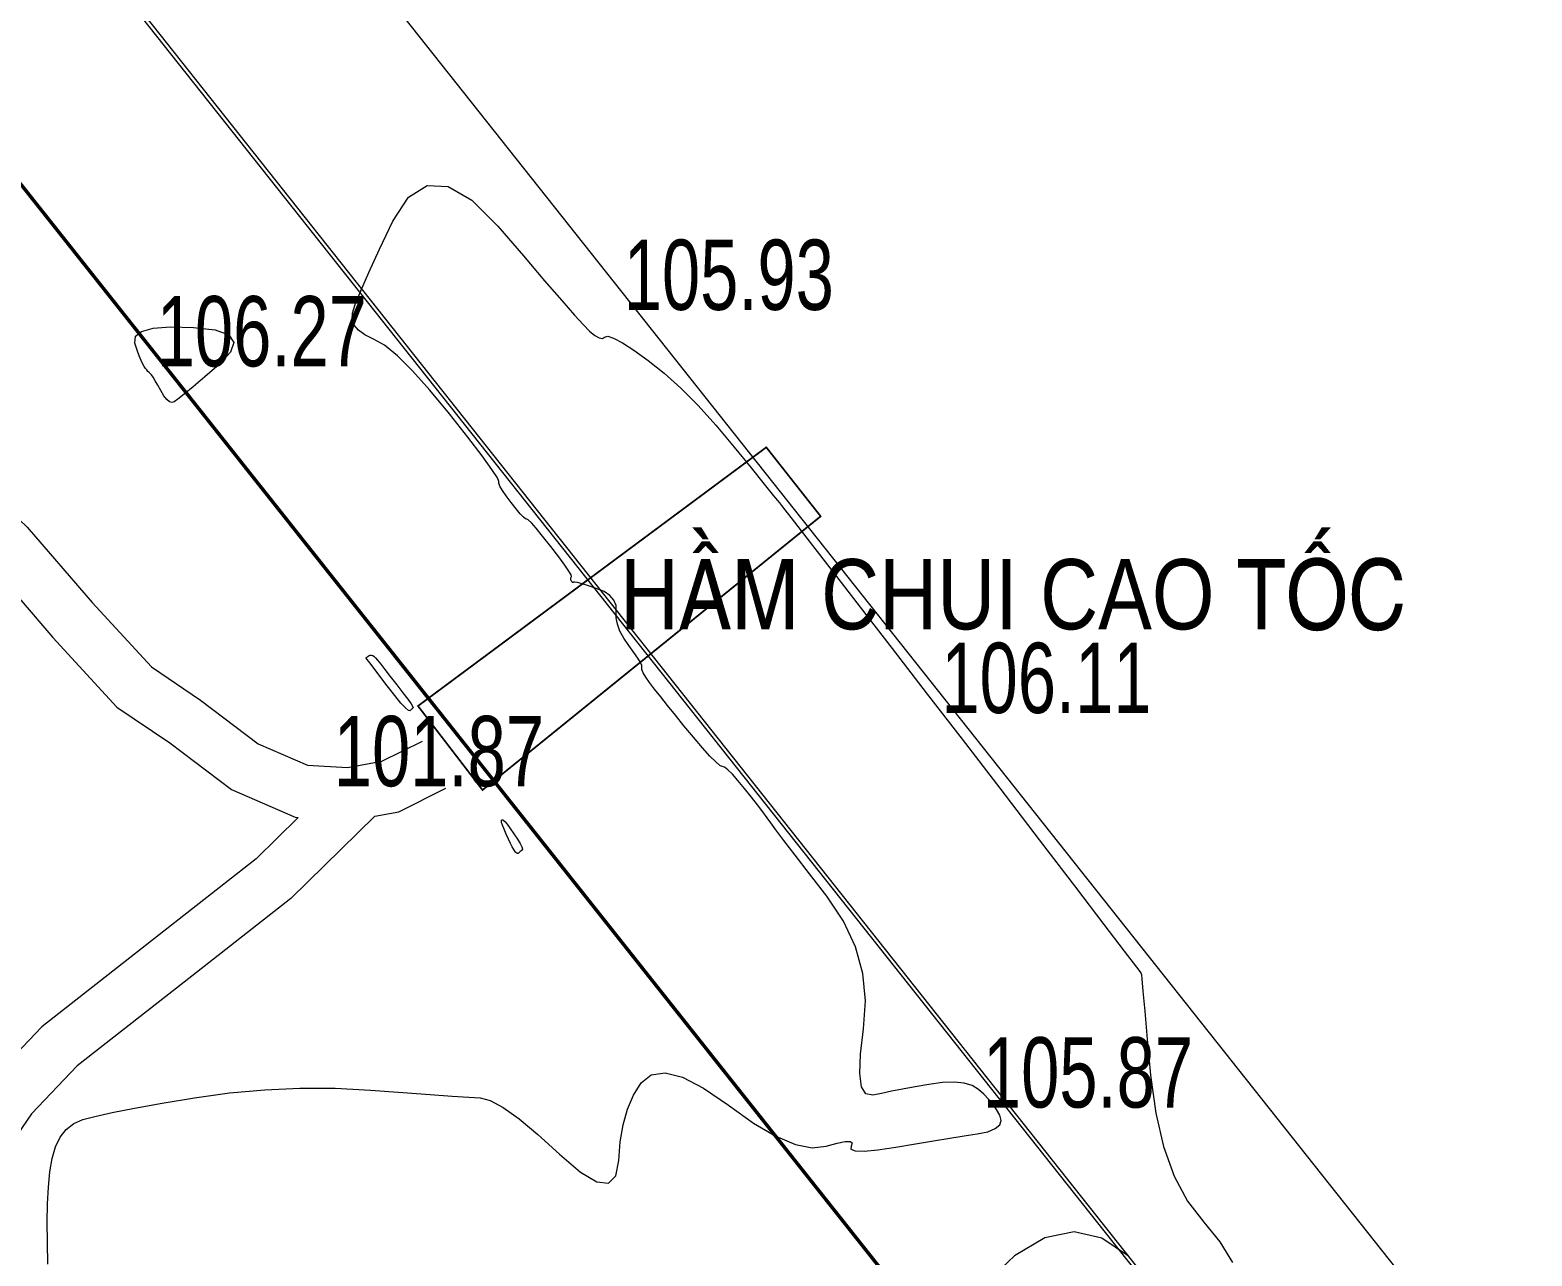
# Model space of a CAD drawing. Header units: metres. Extents: x 431006 to 434411, y 2469261 to 2473208.
# Drawn here: x 432273.5 to 432359, y 2472454.1 to 2472523.9 of the extents above; entities that cross this region are included whole.
import ezdxf

# ---------------------------------------------------------------- set-up
doc = ezdxf.new("R2010")
doc.units = ezdxf.units.M
doc.header["$MEASUREMENT"] = 0
for name, color, linetype, lineweight in [('CAO DO', 8, 'Continuous', 18), ('cau-ks', 8, 'Continuous', 18), ('duong be tong-ks', 8, 'Continuous', 18), ('duong dat-ks', 8, 'Continuous', 18), ('duong nhua-ks', 8, 'Continuous', 18), ('MH_DongMuc_Con', 8, 'Continuous', 18), ('nha cua-ks', 8, 'Continuous', 18)]:
    doc.layers.add(name, color=color, linetype=linetype, lineweight=lineweight)
doc.styles.get("Standard").update_dxf_attribs({"font": 'arial.ttf'})
doc.styles.add('THUY', font='')
doc.styles.get('THUY').set_extended_font_data('.VnArial NarrowH')

msp = doc.modelspace()

# ---------------------------------------------------------------- linework, layer by layer
at = {"layer": 'cau-ks', "color": 9, "lineweight": 0, "const_width": 0.1}
msp.add_lwpolyline([(432295.556, 2472485.418), (432315.383, 2472500.144), (432318.479, 2472496.216), (432299.229, 2472480.634)], close=True, dxfattribs=at)
at = {"layer": 'duong be tong-ks', "color": 9, "lineweight": 0}
for points in [[(432220.072, 2472492.222), (432224.685, 2472494.845), (432230.887, 2472497.51), (432234.13, 2472498.381), (432236.042, 2472498.598), (432240.795, 2472498.654), (432248.105, 2472499.203), (432251.584, 2472499.841), (432257.01, 2472501.146), (432258.874, 2472501.46), (432261.366, 2472501.552), (432264.709, 2472501.109), (432267.348, 2472500.269), (432269.768, 2472498.976), (432273.316, 2472495.592), (432277.008, 2472491.308), (432280.377, 2472487.645), (432283.182, 2472485.753), (432286.464, 2472483.268), (432289.273, 2472482.052), (432291.549, 2472481.92), (432293.501, 2472482.27), (432295.806, 2472483.421)], [(432248.489, 2472496.224), (432252.205, 2472496.905), (432257.611, 2472498.205), (432259.18, 2472498.469), (432261.224, 2472498.545), (432264.052, 2472498.17), (432266.177, 2472497.493), (432267.994, 2472496.523), (432271.139, 2472493.522), (432274.768, 2472489.313), (432278.407, 2472485.355), (432281.437, 2472483.312), (432284.941, 2472480.658), (432288.569, 2472479.088), (432288.744, 2472479.078)], [(432293.093, 2472479.149), (432294.456, 2472479.394), (432297.146, 2472480.737)], [(432288.744, 2472479.078), (432286.337, 2472476.708), (432280.827, 2472472.396), (432274.141, 2472467.158), (432271.215, 2472464.092), (432268.902, 2472460.744), (432267.458, 2472458.167), (432266.66, 2472454.607), (432266.511, 2472450.83), (432267.067, 2472446.56), (432269.392, 2472441.079), (432273.378, 2472432.64), (432276.575, 2472423.62), (432278.121, 2472417.845), (432280.68, 2472408.124), (432284.554, 2472396.636), (432287.611, 2472387.228), (432290.834, 2472382.243), (432297.333, 2472373.612), (432309.774, 2472361.54), (432325.764, 2472348.723), (432334.552, 2472343.013)], [(432293.093, 2472479.149), (432288.32, 2472474.451), (432282.676, 2472470.034), (432276.162, 2472464.93), (432273.549, 2472462.192), (432271.451, 2472459.155)]]:
    msp.add_lwpolyline(points, dxfattribs=at)
at = {"layer": 'duong dat-ks', "color": 9, "lineweight": 0}
msp.add_lwpolyline([(431759.341, 2473182.729), (431762.54, 2473178.71), (431868.624, 2473044.478), (431907.129, 2472995.726), (431993.64, 2472885.895), (432062.608, 2472799.231), (432123.94, 2472721.873), (432139.497, 2472701.822), (432269.994, 2472537.032), (432384.616, 2472392.47), (432415.679, 2472353.287), (432453.675, 2472305.337), (432467.205, 2472288.46), (432486.332, 2472261.965), (432520.677, 2472215.464), (432618.033, 2472083.966)], dxfattribs=at)
at = {"layer": 'duong dat-ks', "color": 9, "lineweight": 0, "const_width": 0.2}
msp.add_lwpolyline([(431750.303, 2473175.939), (431753.687, 2473171.688), (431865.295, 2473031.146), (431898.27, 2472988.711), (431985.192, 2472879.228), (432053.742, 2472792.224), (432115.049, 2472714.899), (432130.603, 2472694.851), (432261.135, 2472530.016), (432375.762, 2472385.449), (432406.823, 2472346.267), (432444.839, 2472298.294), (432458.353, 2472281.437), (432477.677, 2472256.793), (432514.286, 2472210.783), (432613.885, 2472078.647)], dxfattribs=at)
at = {"layer": 'duong nhua-ks', "color": 9, "lineweight": 0}
for points in [[(431768.699, 2473189.76), (431771.707, 2473185.981), (431877.803, 2473051.733), (431916.302, 2473002.989), (432003.232, 2472893.496), (432071.787, 2472806.486), (432133.147, 2472729.094), (432148.705, 2472709.04), (432279.166, 2472544.295), (432393.784, 2472399.739), (432424.847, 2472360.555), (432462.824, 2472312.629), (432476.376, 2472295.727), (432495.726, 2472271.05), (432532.313, 2472225.067), (432589.836, 2472152.166), (432622.021, 2472111.726), (432671.347, 2472049.877), (432701.082, 2472013.155), (432742.129, 2471964.288), (432766.57, 2471936.884), (432780.902, 2471921.416), (432805.527, 2471895.79), (432839.902, 2471861.362)], [(431759.501, 2473182.85), (431762.697, 2473178.835), (431868.781, 2473044.602), (431907.286, 2472995.85), (431993.735, 2472885.939), (432062.765, 2472799.355), (432124.098, 2472721.996), (432139.654, 2472701.945), (432270.151, 2472537.156), (432384.773, 2472392.594), (432415.835, 2472353.411), (432453.832, 2472305.462), (432467.365, 2472288.582), (432486.493, 2472262.083), (432520.838, 2472215.584), (432578.325, 2472138.591), (432609.269, 2472096.569), (432652.433, 2472039.07), (432685.845, 2471995.022), (432726.438, 2471947.185), (432760.113, 2471909.72), (432795.021, 2471873.554)]]:
    msp.add_lwpolyline(points, dxfattribs=at)
at = {"layer": 'MH_DongMuc_Con', "color": 9, "lineweight": 0, "elevation": 106}
for points in [[(432323.858, 2472463.738), (432323.146, 2472463.606), (432322.507, 2472463.482), (432321.939, 2472463.367), (432321.443, 2472463.261), (432321.055, 2472463.331), (432320.808, 2472463.745), (432320.704, 2472464.502), (432320.741, 2472465.602), (432320.92, 2472467.047), (432321.036, 2472468.641), (432320.886, 2472470.192), (432320.468, 2472471.699), (432319.783, 2472473.163), (432318.831, 2472474.583), (432317.836, 2472475.869), (432317.02, 2472476.93), (432316.384, 2472477.765), (432315.927, 2472478.375), (432315.651, 2472478.759), (432315.441, 2472479.055), (432315.187, 2472479.398), (432314.887, 2472479.791), (432314.542, 2472480.231), (432314.151, 2472480.72), (432313.77, 2472481.18), (432313.452, 2472481.536), (432313.198, 2472481.788), (432313.008, 2472481.936), (432312.881, 2472481.979), (432312.739, 2472482.039), (432312.504, 2472482.235), (432312.175, 2472482.569), (432311.752, 2472483.039), (432311.236, 2472483.646), (432310.697, 2472484.296), (432310.206, 2472484.893), (432309.764, 2472485.438), (432309.371, 2472485.93), (432309.026, 2472486.37), (432308.741, 2472486.75), (432308.525, 2472487.064), (432308.38, 2472487.31), (432308.304, 2472487.489), (432308.298, 2472487.602), (432308.292, 2472487.715), (432308.215, 2472487.897), (432308.067, 2472488.149), (432307.848, 2472488.469), (432307.558, 2472488.858), (432307.269, 2472489.275), (432307.053, 2472489.679), (432306.91, 2472490.069), (432306.841, 2472490.446), (432306.845, 2472490.809), (432306.832, 2472491.146), (432306.712, 2472491.445), (432306.484, 2472491.706), (432306.148, 2472491.929), (432305.705, 2472492.113), (432305.256, 2472492.26), (432304.902, 2472492.369), (432304.642, 2472492.439), (432304.477, 2472492.472), (432304.406, 2472492.468), (432304.383, 2472492.452), (432304.359, 2472492.452), (432304.334, 2472492.469), (432304.308, 2472492.503), (432304.282, 2472492.552), (432304.262, 2472492.608), (432304.254, 2472492.658), (432304.257, 2472492.705), (432304.273, 2472492.746), (432304.301, 2472492.783), (432304.281, 2472492.88), (432304.152, 2472493.1), (432303.914, 2472493.444), (432303.568, 2472493.911), (432303.113, 2472494.502), (432302.651, 2472495.086), (432302.284, 2472495.534), (432302.01, 2472495.845), (432301.831, 2472496.02), (432301.746, 2472496.058), (432301.68, 2472496.072), (432301.558, 2472496.175), (432301.379, 2472496.365), (432301.144, 2472496.644), (432300.853, 2472497.011), (432300.569, 2472497.387), (432300.359, 2472497.694), (432300.221, 2472497.932), (432300.157, 2472498.099), (432300.165, 2472498.198), (432300.088, 2472498.403), (432299.768, 2472498.89), (432299.204, 2472499.661), (432298.397, 2472500.713), (432297.347, 2472502.049), (432296.236, 2472503.4), (432295.249, 2472504.501), (432294.385, 2472505.352), (432293.644, 2472505.953), (432293.026, 2472506.303), (432292.533, 2472506.542), (432292.167, 2472506.808), (432291.929, 2472507.103), (432291.817, 2472507.425), (432291.833, 2472507.775), (432291.987, 2472508.276), (432292.293, 2472509.05), (432292.75, 2472510.098), (432293.357, 2472511.419), (432294.116, 2472513.013), (432295.023, 2472514.387), (432296.076, 2472515.046), (432297.274, 2472514.991), (432298.619, 2472514.221), (432300.11, 2472512.736), (432301.555, 2472511.038), (432302.764, 2472509.626), (432303.737, 2472508.501), (432304.474, 2472507.663), (432304.974, 2472507.111), (432305.328, 2472506.757), (432305.625, 2472506.51), (432305.866, 2472506.371), (432306.05, 2472506.339), (432306.177, 2472506.415), (432306.356, 2472506.466), (432306.694, 2472506.358), (432307.192, 2472506.092), (432307.849, 2472505.668), (432308.666, 2472505.085), (432309.579, 2472504.359), (432310.526, 2472503.502), (432311.505, 2472502.515), (432312.516, 2472501.399), (432313.561, 2472500.152), (432314.518, 2472498.969), (432315.265, 2472498.046), (432315.803, 2472497.381), (432316.132, 2472496.974), (432316.251, 2472496.827), (432316.442, 2472496.581), (432316.985, 2472495.88), (432317.881, 2472494.724), (432319.129, 2472493.113), (432320.729, 2472491.046), (432322.558, 2472488.682), (432324.492, 2472486.175), (432326.531, 2472483.526), (432328.674, 2472480.735), (432330.923, 2472477.802), (432332.995, 2472475.095), (432334.608, 2472472.984), (432335.764, 2472471.467), (432336.462, 2472470.546), (432336.701, 2472470.219), (432336.711, 2472470.192), (432336.72, 2472470.171), (432336.728, 2472470.156), (432336.735, 2472470.146), (432336.741, 2472470.142), (432336.745, 2472470.139), (432336.748, 2472470.135), (432336.749, 2472470.129), (432336.748, 2472470.122), (432336.745, 2472470.113), (432336.763, 2472469.877), (432336.824, 2472469.188), (432336.927, 2472468.045), (432337.073, 2472466.45), (432337.262, 2472464.401), (432337.551, 2472462.246), (432337.999, 2472460.332), (432338.605, 2472458.658), (432339.37, 2472457.224), (432340.293, 2472456.03), (432341.204, 2472454.923), (432341.93, 2472453.747)], [(432283.419, 2472504.158), (432282.757, 2472503.595), (432282.248, 2472503.17), (432281.89, 2472502.881), (432281.684, 2472502.729), (432281.55, 2472502.688), (432281.405, 2472502.731), (432281.25, 2472502.859), (432281.084, 2472503.072), (432280.908, 2472503.369), (432280.739, 2472503.68), (432280.595, 2472503.933), (432280.475, 2472504.128), (432280.38, 2472504.266), (432280.309, 2472504.345), (432280.249, 2472504.402), (432280.185, 2472504.469), (432280.116, 2472504.547), (432280.044, 2472504.636), (432279.968, 2472504.736), (432279.884, 2472504.874), (432279.79, 2472505.077), (432279.685, 2472505.346), (432279.569, 2472505.681), (432279.442, 2472506.081), (432279.469, 2472506.463), (432279.818, 2472506.742), (432280.486, 2472506.92), (432281.475, 2472506.996), (432282.784, 2472506.97), (432284.018, 2472506.824), (432284.779, 2472506.54), (432285.069, 2472506.117), (432284.887, 2472505.557), (432284.233, 2472504.858), (432283.419, 2472504.158)], [(432294.702, 2472486.166), (432294.973, 2472485.802), (432295.16, 2472485.537), (432295.262, 2472485.373), (432295.279, 2472485.309), (432295.251, 2472485.291), (432295.22, 2472485.265), (432295.184, 2472485.231), (432295.144, 2472485.19), (432295.099, 2472485.141), (432295.01, 2472485.155), (432294.837, 2472485.304), (432294.579, 2472485.588), (432294.236, 2472486.007), (432293.808, 2472486.56), (432293.385, 2472487.12), (432293.054, 2472487.558), (432292.815, 2472487.873), (432292.668, 2472488.066), (432292.614, 2472488.137), (432292.608, 2472488.146), (432292.604, 2472488.154), (432292.602, 2472488.161), (432292.603, 2472488.166), (432292.607, 2472488.17), (432292.617, 2472488.177), (432292.639, 2472488.192), (432292.673, 2472488.215), (432292.719, 2472488.247), (432292.776, 2472488.286), (432292.841, 2472488.315), (432292.91, 2472488.317), (432292.983, 2472488.291), (432293.06, 2472488.237), (432293.141, 2472488.156), (432293.256, 2472488.019), (432293.434, 2472487.798), (432293.675, 2472487.493), (432293.979, 2472487.104), (432294.346, 2472486.631), (432294.702, 2472486.166)], [(432301.421, 2472477.164), (432301.376, 2472477.128), (432301.337, 2472477.094), (432301.305, 2472477.062), (432301.278, 2472477.031), (432301.25, 2472477.012), (432301.216, 2472477.014), (432301.175, 2472477.037), (432301.127, 2472477.082), (432301.073, 2472477.147), (432301.007, 2472477.248), (432300.924, 2472477.395), (432300.825, 2472477.59), (432300.709, 2472477.832), (432300.576, 2472478.121), (432300.454, 2472478.404), (432300.368, 2472478.629), (432300.319, 2472478.795), (432300.306, 2472478.902), (432300.33, 2472478.95), (432300.391, 2472478.933), (432300.491, 2472478.844), (432300.629, 2472478.683), (432300.806, 2472478.451), (432301.021, 2472478.147), (432301.227, 2472477.837), (432301.374, 2472477.588), (432301.465, 2472477.399), (432301.497, 2472477.27), (432301.472, 2472477.202), (432301.421, 2472477.164)], [(432274.492, 2472453.65), (432274.456, 2472454.882), (432274.442, 2472456.028), (432274.462, 2472457.08), (432274.517, 2472458.035), (432274.606, 2472458.895), (432274.731, 2472459.659), (432274.914, 2472460.321), (432275.179, 2472460.873), (432275.526, 2472461.316), (432275.956, 2472461.649), (432276.468, 2472461.873), (432277.165, 2472462.058), (432278.151, 2472462.274), (432279.424, 2472462.522), (432280.986, 2472462.801), (432282.836, 2472463.112), (432284.832, 2472463.391), (432286.83, 2472463.575), (432288.832, 2472463.663), (432290.836, 2472463.655), (432292.844, 2472463.551), (432294.701, 2472463.413), (432296.255, 2472463.299), (432297.506, 2472463.211), (432298.453, 2472463.147), (432299.097, 2472463.108), (432299.672, 2472462.959), (432300.411, 2472462.563), (432301.315, 2472461.921), (432302.383, 2472461.033), (432303.616, 2472459.898), (432304.803, 2472458.878), (432305.733, 2472458.332), (432306.408, 2472458.26), (432306.826, 2472458.663), (432306.987, 2472459.54), (432307.065, 2472460.608), (432307.231, 2472461.584), (432307.484, 2472462.468), (432307.826, 2472463.259), (432308.256, 2472463.958), (432308.835, 2472464.429), (432309.62, 2472464.539), (432310.614, 2472464.286), (432311.816, 2472463.671), (432313.225, 2472462.694), (432314.658, 2472461.674), (432315.93, 2472460.93), (432317.043, 2472460.463), (432317.994, 2472460.272), (432318.786, 2472460.357), (432319.412, 2472460.536), (432319.867, 2472460.627), (432320.152, 2472460.63), (432320.267, 2472460.544), (432320.211, 2472460.369), (432320.2, 2472460.191), (432320.45, 2472460.096), (432320.96, 2472460.083), (432321.732, 2472460.153), (432322.764, 2472460.304), (432323.879, 2472460.489), (432324.899, 2472460.656), (432325.825, 2472460.807), (432326.655, 2472460.94), (432327.39, 2472461.056), (432327.992, 2472461.185), (432328.422, 2472461.357), (432328.679, 2472461.572), (432328.763, 2472461.829), (432328.676, 2472462.129), (432328.488, 2472462.445), (432328.274, 2472462.748), (432328.032, 2472463.04), (432327.763, 2472463.319), (432327.467, 2472463.587), (432327.106, 2472463.808), (432326.643, 2472463.948), (432326.078, 2472464.006), (432325.411, 2472463.983), (432324.642, 2472463.878), (432323.858, 2472463.738)], [(432336.002, 2472454.098), (432334.489, 2472455.129), (432332.902, 2472455.476), (432331.242, 2472455.137), (432329.51, 2472454.114), (432327.704, 2472452.406)]]:
    msp.add_lwpolyline(points, dxfattribs=at)

# ---------------------------------------------------------------- texts
at = {"layer": 'CAO DO', "color": 9, "lineweight": 0, "width": 0.7}
for s, p in [('105.93', (432307.269, 2472507.966, 105.931)), ('106.27', (432280.683, 2472504.753, 106.274)), ('106.11', (432325.351, 2472485.019, 106.11)), ('101.87', (432290.765, 2472480.85, 101.867)), ('105.87', (432327.715, 2472462.561, 105.87))]:
    msp.add_text(s, height=4, dxfattribs=at).set_placement(p)
at = {"layer": 'nha cua-ks', "style": 'THUY'}
msp.add_text('hÇm chui cao tèc', height=4, dxfattribs=at).set_placement((432307.084, 2472489.781))

doc.saveas('drawing.dxf')
